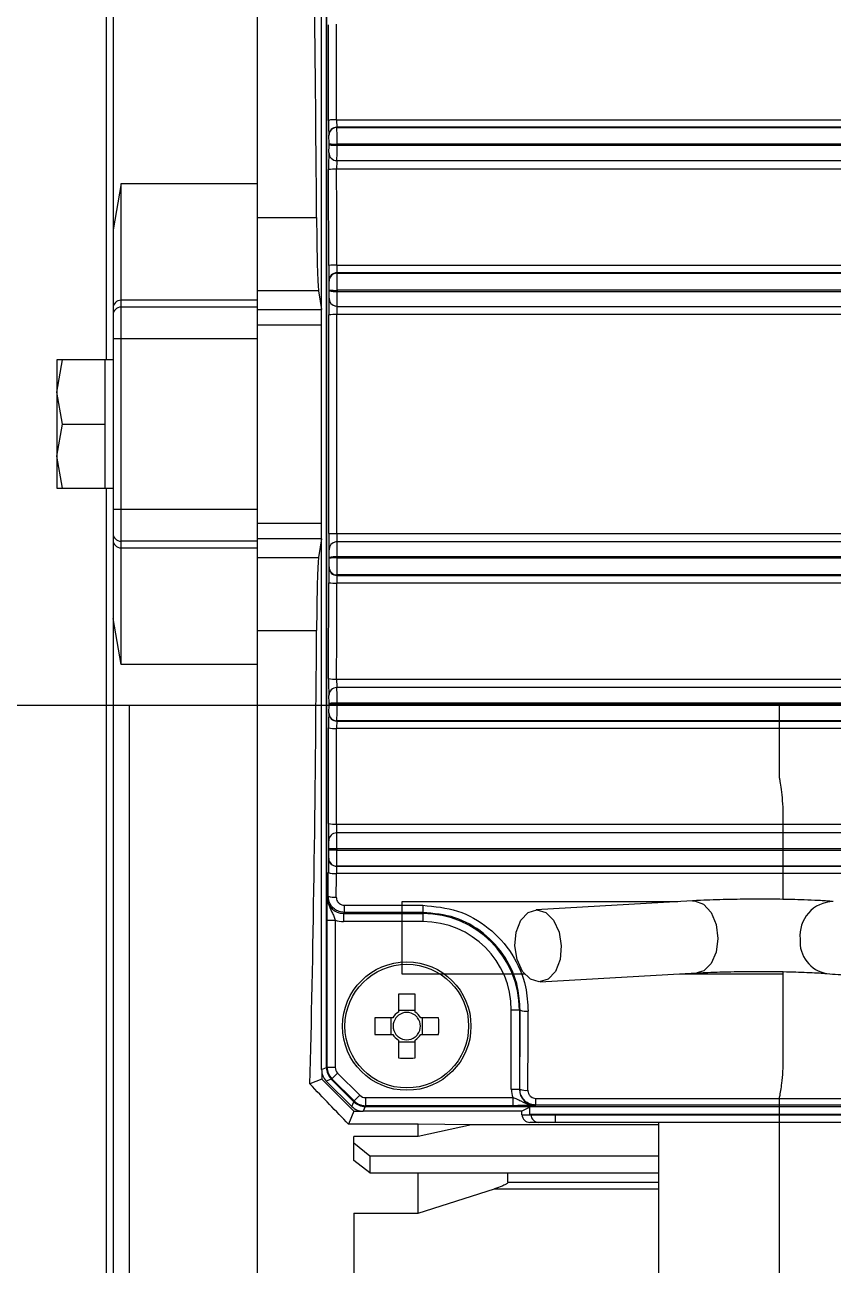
# Model space of a CAD drawing. Header units: centimetres. Extents: x 470464 to 524273, y 49611 to 59074.
# Drawn here: x 508253.36 to 508258.4, y 50594.42 to 50602.15 of the extents above; entities that cross this region are included whole.
import ezdxf

# ---------------------------------------------------------------- set-up
doc = ezdxf.new("R2010")
doc.units = ezdxf.units.CM
doc.header["$MEASUREMENT"] = 0
doc.layers.add('S-COLS-CONC', color=4, linetype='Continuous', lineweight=40)
doc.layers.add('vinç', color=7, linetype='Continuous')

# ---------------------------------------------------------------- blocks, each defined once
blk = doc.blocks.new('dfgxzdyrsgdzb')
at = {"color": 2, "linetype": 'Continuous', "lineweight": 25}
for p, q in [((428297.1887, 68884.4031), (428297.1887, 68883.95)), ((428299.8887, 68884.4031), (428297.1887, 68884.4031)), ((428297.212, 68883.7031), (428297.212, 68883.1924)), ((428296.5562, 68883.1781), (428294.8387, 68883.1781)), ((428294.8387, 68883.1781), (428294.8387, 68882.9531)), ((428296.6496, 68883.1834), (428295.674, 68883.1277)), ((428294.8387, 68882.9531), (428294.8387, 68882.7281)), ((428294.8387, 68882.7281), (428295.6019, 68882.7281)), ((428295.6996, 68882.6785), (428296.6753, 68882.7342)), ((428296.5691, 68882.7281), (428297.212, 68882.7281)), ((428297.212, 68882.7424), (428297.212, 68882.2031)), ((428297.1887, 68881.9543), (428297.1887, 68880.1495))]:
    blk.add_line(p, q, dxfattribs=at)
at = {"color": 2, "linetype": 'Continuous', "lineweight": 25, "flags": 128}
for points in [[(428296.6496, 68883.1834), (428296.6617, 68883.1833), (428296.7172, 68883.1622), (428296.7643, 68883.1102), (428296.7959, 68883.035), (428296.8073, 68882.9483), (428296.7965, 68882.8632), (428296.7654, 68882.7926), (428296.7186, 68882.7473), (428296.6753, 68882.7342)], [(428295.8314, 68882.9031), (428295.8233, 68882.8171), (428295.7944, 68882.7442), (428295.7491, 68882.6954), (428295.6944, 68882.6783), (428295.6384, 68882.6954), (428295.5899, 68882.7442), (428295.5561, 68882.8171), (428295.5422, 68882.9031), (428295.5503, 68882.9891), (428295.5792, 68883.062), (428295.6245, 68883.1108), (428295.6793, 68883.1279), (428295.7352, 68883.1108), (428295.7837, 68883.062), (428295.8175, 68882.9891), (428295.8314, 68882.9031)]]:
    blk.add_lwpolyline(points, dxfattribs=at)
at = {"color": 2, "linetype": 'Continuous', "lineweight": 25}
for centre, radius, start, end in [((428297.5287, 68882.9682), 0.2105, 90.98544, 186.10858), ((428297.5189, 68882.928), 0.2004, 174.90954, 260.59526)]:
    blk.add_arc(centre, radius, start, end, dxfattribs=at)
for points, knots in [([(428297.1893, 68883.95), (428297.1893, 68883.95), (428297.1893, 68883.9501), (428297.1949, 68883.9187), (428297.2028, 68883.8636), (428297.2104, 68883.7886), (428297.2115, 68883.7317), (428297.212, 68883.7031)], [0, 0, 0, 0, 0.14154, 0.352531, 0.565888, 0.781908, 1, 1, 1, 1]), ([(428297.0316, 68883.1937), (428296.985, 68883.1933), (428296.92, 68883.1928), (428296.8288, 68883.1908), (428296.757, 68883.1885), (428296.6934, 68883.1859), (428296.6607, 68883.184), (428296.6507, 68883.1833)], [0, 0, 0, 0, 0.337829, 0.471765, 0.688935, 0.904422, 1, 1, 1, 1]), ([(428297.5217, 68883.1786), (428297.5139, 68883.1794), (428297.4824, 68883.1825), (428297.4156, 68883.1862), (428297.3302, 68883.1897), (428297.2494, 68883.1919), (428297.1527, 68883.1936), (428297.0791, 68883.1936), (428297.0316, 68883.1937)], [0, 0, 0, 0, 0.070894, 0.283169, 0.466877, 0.612617, 0.74996, 1, 1, 1, 1]), ([(428296.6769, 68882.7341), (428296.6932, 68882.735), (428296.7309, 68882.7372), (428296.7969, 68882.7396), (428296.8708, 68882.7417), (428296.9485, 68882.7431), (428297.0044, 68882.7435), (428297.0332, 68882.7437)], [0, 0, 0, 0, 0.168537, 0.390024, 0.570647, 0.779346, 1, 1, 1, 1]), ([(428297.0332, 68882.7437), (428297.0772, 68882.7436), (428297.1388, 68882.7436), (428297.2247, 68882.7423), (428297.292, 68882.7407), (428297.3629, 68882.7381), (428297.4239, 68882.735), (428297.4645, 68882.7323), (428297.4801, 68882.7308), (428297.4831, 68882.7305)], [0, 0, 0, 0, 0.246083, 0.343885, 0.501579, 0.656772, 0.81354, 0.964539, 1, 1, 1, 1]), ([(428297.4862, 68882.7306), (428297.5089, 68882.7286), (428297.5655, 68882.7236), (428297.6747, 68882.7166), (428297.8099, 68882.7095), (428297.9588, 68882.7035), (428298.1187, 68882.6987), (428298.2731, 68882.6955), (428298.4173, 68882.6935), (428298.5726, 68882.6922), (428298.6852, 68882.6923), (428298.7548, 68882.6924)], [0, 0, 0, 0, 0.0784524, 0.1951193, 0.3168351, 0.4386031, 0.5571827, 0.6808718, 0.7721395, 0.8592045, 1, 1, 1, 1]), ([(428297.212, 68882.2031), (428297.2115, 68882.1753), (428297.2105, 68882.1196), (428297.2037, 68882.0505), (428297.1963, 68881.9966), (428297.19, 68881.9598), (428297.1892, 68881.9561), (428297.1889, 68881.9543)], [0, 0, 0, 0, 0.212243, 0.424398, 0.592686, 0.806022, 1, 1, 1, 1])]:
    blk.add_open_spline(points, degree=3, knots=knots, dxfattribs=at)
blk = doc.blocks.new('fxhdsrhretgreafg')
at = {"layer": 'vinç', "color": 2}
for p, q in [((428255.0182, 69036.9634), (428270.0182, 69036.9634)), ((428270.0182, 69036.9634), (428270.0182, 69031.9634))]:
    blk.add_line(p, q, dxfattribs=at)
blk = doc.blocks.new('djdtyryhryryhftr')
at = {"layer": 'vinç', "color": 2}
blk.add_line((428247.4182, 69102.9634), (428329.9182, 69102.9634), dxfattribs=at)
blk = doc.blocks.new('tyrhjutry5wjtuydhtsr')
at = {"color": 2, "linetype": 'Continuous', "lineweight": 25}
for p, q in [((71809.8683, 30598.7743), (71809.8683, 30594.3124)), ((71809.827, 30593.502), (71809.827, 30598.7197)), ((71810.7683, 30594.5999), (71810.7683, 30598.7053)), ((71811.1678, 30589.0808), (71811.1678, 30597.1232)), ((71811.1979, 30589.0933), (71811.1979, 30597.1108)), ((71811.1983, 30597.1106), (71811.1983, 30589.0934)), ((71811.2611, 30594.9978), (71819.6355, 30594.9978)), ((71811.2627, 30594.9516), (71811.2632, 30594.9497)), ((71819.6339, 30594.9516), (71811.2627, 30594.9516)), ((71811.2632, 30594.9497), (71819.6335, 30594.9497)), ((71811.2132, 30594.8998), (71811.2127, 30594.9017)), ((71811.214, 30594.8414), (71811.214, 30594.8482)), ((71819.6326, 30594.8465), (71811.264, 30594.8465)), ((71811.264, 30594.8465), (71811.264, 30594.8396)), ((71811.264, 30594.8396), (71819.6326, 30594.8396)), ((71811.2631, 30594.7432), (71819.6335, 30594.7432)), ((71819.6352, 30594.6901), (71811.2614, 30594.6901)), ((71809.9183, 30594.5999), (71809.8683, 30594.3124)), ((71809.9183, 30593.8733), (71809.9183, 30594.5999)), ((71809.9183, 30594.5999), (71810.7683, 30594.5999)), ((71810.7683, 30593.8733), (71810.7683, 30594.5999)), ((71810.7683, 30594.3887), (71811.1363, 30594.3887)), ((71811.262, 30594.0925), (71819.6347, 30594.0925)), ((71811.2635, 30594.0446), (71811.264, 30594.0418)), ((71819.6331, 30594.0446), (71811.2635, 30594.0446)), ((71811.264, 30594.0418), (71819.6326, 30594.0418)), ((71811.214, 30593.9921), (71811.2135, 30593.9949)), ((71811.2148, 30593.932), (71811.2148, 30593.9389)), ((71819.6319, 30593.9354), (71811.2648, 30593.9354)), ((71811.2648, 30593.9354), (71811.2648, 30593.9285)), ((71809.9183, 30593.8312), (71809.9183, 30593.8733)), ((71810.7683, 30593.8733), (71809.9183, 30593.8733)), ((71811.1489, 30593.9327), (71810.7683, 30593.9327)), ((71810.7683, 30593.8166), (71810.7683, 30593.8733)), ((71810.7683, 30593.8312), (71810.7683, 30593.8733)), ((71811.1489, 30593.9327), (71811.1661, 30593.8166)), ((71811.2648, 30593.9285), (71819.6319, 30593.9285)), ((71809.8683, 30593.8241), (71809.8683, 30593.7819)), ((71809.9183, 30593.6342), (71809.9183, 30593.8312)), ((71810.7683, 30593.8312), (71809.9183, 30593.8312)), ((71810.7683, 30593.7181), (71810.7683, 30593.8166)), ((71810.7683, 30593.8166), (71811.1661, 30593.8166)), ((71811.2639, 30593.8355), (71811.2563, 30593.8361)), ((71819.6345, 30593.7842), (71811.2621, 30593.7842)), ((71811.2639, 30593.8355), (71819.6327, 30593.8355)), ((71810.7683, 30592.4859), (71810.7683, 30593.7181)), ((71811.1678, 30593.7181), (71810.7683, 30593.7181)), ((71809.9183, 30593.6342), (71809.8683, 30593.6342)), ((71809.8683, 30593.6342), (71809.8683, 30592.5698)), ((71809.9183, 30592.5698), (71809.9183, 30593.6342)), ((71810.7683, 30593.6342), (71809.9183, 30593.6342)), ((71810.7683, 30592.5698), (71810.7683, 30593.6342)), ((71809.5183, 30593.302), (71809.554, 30593.502)), ((71809.554, 30593.502), (71809.5183, 30593.502)), ((71809.5183, 30593.502), (71809.5183, 30593.302)), ((71809.8183, 30593.502), (71809.554, 30593.502)), ((71809.8183, 30593.502), (71809.8183, 30593.302)), ((71809.8683, 30593.502), (71809.8183, 30593.502)), ((71809.554, 30593.102), (71809.5183, 30593.302)), ((71809.5183, 30593.302), (71809.5183, 30592.902)), ((71809.8183, 30593.302), (71809.8183, 30593.102)), ((71809.5183, 30592.902), (71809.554, 30593.102)), ((71809.554, 30593.102), (71809.8183, 30593.102)), ((71809.8183, 30593.102), (71809.8183, 30592.902)), ((71809.554, 30592.702), (71809.5183, 30592.902)), ((71809.5183, 30592.902), (71809.5183, 30592.702)), ((71809.8183, 30592.902), (71809.8183, 30592.702)), ((71809.5183, 30592.702), (71809.554, 30592.702)), ((71809.554, 30592.702), (71809.8183, 30592.702)), ((71809.8183, 30592.702), (71809.8683, 30592.702)), ((71809.827, 30587.4843), (71809.827, 30592.702)), ((71809.9183, 30592.5698), (71809.8683, 30592.5698)), ((71809.9183, 30592.3729), (71809.9183, 30592.5698)), ((71810.7683, 30592.5698), (71809.9183, 30592.5698)), ((71810.7683, 30592.3874), (71810.7683, 30592.4859)), ((71810.7683, 30592.4859), (71811.1678, 30592.4859)), ((71809.8683, 30592.4221), (71809.8683, 30592.38)), ((71811.2621, 30592.4198), (71819.6345, 30592.4198)), ((71810.7683, 30592.3729), (71809.9183, 30592.3729)), ((71809.9183, 30592.3307), (71809.9183, 30592.3729)), ((71809.9183, 30592.3307), (71810.7683, 30592.3307)), ((71809.9183, 30591.6042), (71809.9183, 30592.3307)), ((71811.1661, 30592.3874), (71810.7683, 30592.3874)), ((71810.7683, 30592.3307), (71810.7683, 30592.3874)), ((71810.7683, 30592.3307), (71810.7683, 30592.3729)), ((71810.7683, 30591.6042), (71810.7683, 30592.3307)), ((71811.1661, 30592.3874), (71811.1489, 30592.2714)), ((71811.2639, 30592.3685), (71811.2565, 30592.3679)), ((71819.6327, 30592.3685), (71811.2639, 30592.3685)), ((71810.7683, 30592.2714), (71811.1489, 30592.2714)), ((71811.2148, 30592.2651), (71811.2148, 30592.272)), ((71811.2648, 30592.2755), (71811.2648, 30592.2686)), ((71819.6319, 30592.2755), (71811.2648, 30592.2755)), ((71811.2648, 30592.2686), (71819.6319, 30592.2686)), ((71811.2135, 30592.2091), (71811.214, 30592.2119)), ((71811.264, 30592.1622), (71811.2635, 30592.1594)), ((71811.2635, 30592.1594), (71819.6331, 30592.1594)), ((71819.6326, 30592.1622), (71811.264, 30592.1622)), ((71819.6347, 30592.1116), (71811.262, 30592.1116)), ((71809.9183, 30591.6042), (71809.8683, 30591.8917)), ((71809.8683, 30591.8917), (71809.8683, 30587.4297)), ((71811.1363, 30591.8153), (71810.7683, 30591.8153)), ((71810.7683, 30591.6042), (71809.9183, 30591.6042)), ((71810.7683, 30587.4988), (71810.7683, 30591.6042)), ((71811.2614, 30591.5139), (71819.6352, 30591.5139)), ((71819.6335, 30591.4609), (71811.2631, 30591.4609)), ((71811.214, 30591.3558), (71811.214, 30591.3627)), ((71811.264, 30591.3644), (71811.264, 30591.3575)), ((71819.6326, 30591.3644), (71811.264, 30591.3644)), ((71811.264, 30591.3575), (71819.6326, 30591.3575)), ((71811.2127, 30591.3023), (71811.2132, 30591.3042)), ((71811.2632, 30591.2543), (71811.2627, 30591.2524)), ((71811.2627, 30591.2524), (71819.6339, 30591.2524)), ((71819.6335, 30591.2543), (71811.2632, 30591.2543)), ((71819.6355, 30591.2062), (71811.2611, 30591.2062)), ((71811.2602, 30590.6099), (71819.6364, 30590.6099)), ((71819.6348, 30590.5552), (71811.2618, 30590.5552)), ((71811.2113, 30590.3977), (71811.2118, 30590.3986)), ((71811.2126, 30590.4486), (71811.2126, 30590.4554)), ((71811.2626, 30590.4554), (71811.2126, 30590.4554)), ((71811.2626, 30590.4486), (71811.2126, 30590.4486)), ((71811.2626, 30590.4554), (71811.2626, 30590.4486)), ((71819.634, 30590.4554), (71811.2626, 30590.4554)), ((71811.2626, 30590.4486), (71819.634, 30590.4486)), ((71819.637, 30590.3031), (71811.2596, 30590.3031)), ((71811.2618, 30590.3486), (71811.2613, 30590.3477)), ((71811.2613, 30590.3477), (71819.6353, 30590.3477)), ((71819.6348, 30590.3486), (71811.2618, 30590.3486)), ((71811.2044, 30590.1533), (71811.2094, 30590.1607)), ((71811.3092, 30590.1048), (71811.7983, 30590.1048)), ((71811.3092, 30590.1048), (71811.3092, 30590.0606)), ((71811.7983, 30590.1048), (71811.7983, 30590.0606)), ((71811.2027, 30589.0952), (71811.2027, 30590.0125)), ((71811.2027, 30590.0125), (71811.2527, 30590.0125)), ((71811.2527, 30590.0125), (71811.2527, 30589.0952)), ((71811.3092, 30590.0606), (71811.3044, 30590.0533)), ((71811.3044, 30590.0533), (71811.7983, 30590.0533)), ((71811.3044, 30590.0533), (71811.3044, 30590.0033)), ((71811.7983, 30590.0033), (71811.3044, 30590.0033)), ((71811.7983, 30590.0606), (71811.3092, 30590.0606)), ((71811.7983, 30590.0533), (71811.7983, 30590.0606)), ((71811.7983, 30590.0533), (71811.7983, 30590.0033)), ((71811.6468, 30589.5505), (71811.6468, 30589.4388)), ((71811.7498, 30589.4388), (71811.7498, 30589.5505)), ((71812.3996, 30589.452), (71812.3496, 30589.452)), ((71812.3496, 30588.9581), (71812.3496, 30589.452)), ((71812.3996, 30589.452), (71812.4047, 30589.452)), ((71812.3996, 30589.452), (71812.3996, 30588.9581)), ((71811.6115, 30589.4035), (71811.4999, 30589.4035)), ((71811.6, 30589.4035), (71811.6, 30589.3005)), ((71811.7498, 30589.4503), (71811.6468, 30589.4503)), ((71811.8968, 30589.4035), (71811.7851, 30589.4035)), ((71811.7966, 30589.3005), (71811.7966, 30589.4035)), ((71811.4999, 30589.3005), (71811.6115, 30589.3005)), ((71811.7851, 30589.3005), (71811.8968, 30589.3005)), ((71811.6468, 30589.2652), (71811.6468, 30589.1536)), ((71811.6468, 30589.2537), (71811.7498, 30589.2537)), ((71811.7498, 30589.1536), (71811.7498, 30589.2652)), ((71811.1678, 30589.0808), (71811.1979, 30589.0933)), ((71811.1683, 30589.0704), (71811.1683, 30589.022)), ((71811.1983, 30589.0933), (71811.1979, 30589.0933)), ((71811.1983, 30589.0934), (71811.2027, 30589.0952)), ((71811.2527, 30589.0952), (71811.2027, 30589.0952)), ((71811.1683, 30589.022), (71811.0946, 30588.9915)), ((71811.1683, 30589.022), (71811.3683, 30588.822)), ((71811.2272, 30589.0225), (71811.1971, 30589.0101)), ((71811.3564, 30588.8508), (71811.1971, 30589.0101)), ((71811.2272, 30589.0225), (71811.2275, 30589.0228)), ((71811.3688, 30588.8809), (71811.2272, 30589.0225)), ((71811.232, 30589.0245), (71811.2276, 30589.0227)), ((71811.369, 30588.8813), (71811.2276, 30589.0227)), ((71811.2673, 30589.0599), (71811.232, 30589.0245)), ((71811.3708, 30588.8857), (71811.232, 30589.0245)), ((71811.2673, 30589.0599), (71811.4062, 30588.921)), ((71811.4062, 30588.921), (71811.3708, 30588.8857)), ((71812.3996, 30588.9581), (71812.3496, 30588.9581)), ((71812.3996, 30588.9581), (71812.4027, 30588.9602)), ((71811.3564, 30588.8508), (71811.3688, 30588.8809)), ((71811.3688, 30588.8809), (71811.3691, 30588.8812)), ((71811.369, 30588.8813), (71811.3708, 30588.8857)), ((71811.4396, 30588.8516), (71811.4271, 30588.8215)), ((71811.4396, 30588.8516), (71811.4396, 30588.852)), ((71812.4641, 30588.8516), (71811.4396, 30588.8516)), ((71811.4415, 30588.8564), (71811.4397, 30588.852)), ((71811.4397, 30588.852), (71812.4641, 30588.852)), ((71811.4415, 30588.9064), (71812.3588, 30588.9064)), ((71811.4415, 30588.9064), (71811.4415, 30588.8564)), ((71812.3588, 30588.8564), (71811.4415, 30588.8564)), ((71812.3588, 30588.9064), (71812.3588, 30588.8564)), ((71812.4642, 30588.8465), (71812.4151, 30588.8215)), ((71812.4641, 30588.852), (71819.0326, 30588.852)), ((71812.4658, 30588.802), (71812.4641, 30588.852)), ((71812.5025, 30588.86), (71812.4996, 30588.8581)), ((71812.5025, 30588.9019), (71818.3941, 30588.9019)), ((71812.5025, 30588.86), (71812.5025, 30588.9019)), ((71818.3941, 30588.86), (71812.5025, 30588.86)), ((71811.3683, 30588.822), (71811.3348, 30588.7411)), ((71811.3683, 30588.822), (71811.4167, 30588.822)), ((71812.4151, 30588.8215), (71811.4271, 30588.8215)), ((71812.4158, 30588.8003), (71812.4151, 30588.8215)), ((71812.4158, 30588.8003), (71812.4717, 30588.8003)), ((71819.0308, 30588.802), (71812.4658, 30588.802)), ((71812.4717, 30588.8003), (71812.4717, 30588.802)), ((71812.4717, 30588.8003), (71812.6234, 30588.8003)), ((71812.6234, 30588.8003), (71812.6234, 30588.802)), ((71812.6234, 30588.8003), (71818.8732, 30588.8003)), ((71812.6234, 30588.8003), (71812.6234, 30588.752)), ((71811.7683, 30588.7411), (71811.3348, 30588.7411)), ((71812.1024, 30588.7373), (71811.7683, 30588.7411)), ((71811.7683, 30588.665), (71811.7683, 30588.7411)), ((71812.1024, 30588.7373), (71811.7683, 30588.665)), ((71813.2683, 30588.7373), (71812.1024, 30588.7373)), ((71812.5217, 30588.752), (71812.4658, 30588.752)), ((71812.6234, 30588.752), (71812.5217, 30588.752)), ((71818.8732, 30588.752), (71812.6234, 30588.752)), ((71813.2683, 30587.402), (71813.2683, 30588.752)), ((71811.7683, 30588.665), (71811.3683, 30588.665)), ((71811.3683, 30588.6241), (71811.3683, 30588.665)), ((71811.3683, 30588.6241), (71811.4683, 30588.5435)), ((71811.3683, 30588.5145), (71811.3683, 30588.6241)), ((71811.4683, 30588.5435), (71813.2683, 30588.5435)), ((71811.4683, 30588.5435), (71811.4683, 30588.4382)), ((71811.4683, 30588.4382), (71811.3683, 30588.5145)), ((71811.4683, 30588.4382), (71813.2683, 30588.4382)), ((71811.7683, 30588.1859), (71811.7683, 30588.4382)), ((71812.3281, 30588.3793), (71812.3281, 30588.4382)), ((71812.3281, 30588.3793), (71813.2683, 30588.3793)), ((71811.7683, 30588.1859), (71812.2456, 30588.3387)), ((71812.2456, 30588.3387), (71813.2683, 30588.3387)), ((71811.3683, 30588.1859), (71811.7683, 30588.1859)), ((71811.3683, 30588.1859), (71811.3683, 30587.2263))]:
    blk.add_line(p, q, dxfattribs=at)
for radius in [0.4, 0.3853]:
    blk.add_circle((71811.6983, 30589.352), radius, dxfattribs=at)
for centre, radius, start, end in [((71811.2492, 30594.8168), 0.1815, 86.23631, 102.11268), ((71811.2627, 30594.9016), 0.05, 90.01622, 179.85276), ((71811.2632, 30594.8997), 0.05, 90.01622, 179.85276), ((71811.2631, 30594.7932), 0.05, 180.04226, 269.97363), ((71811.252, 30595.2207), 0.3744, 264.17053, 271.8313), ((71811.252, 30595.2138), 0.3744, 264.17053, 271.8313), ((71811.2495, 30594.4749), 0.2155, 86.82614, 100.17136), ((71811.25, 30593.7497), 0.343, 88.0014, 96.36605), ((71811.2635, 30593.9947), 0.05, 89.96973, 179.72426), ((71811.264, 30593.9918), 0.05, 89.96973, 179.72426), ((71811.2528, 30594.1246), 0.1896, 258.41367, 273.60454), ((71809.9179, 30593.8237), 0.0496, 89.56481, 179.55809), ((71811.2639, 30593.8855), 0.05, 179.98983, 261.2469), ((71811.2528, 30594.1177), 0.1896, 258.41367, 273.60454), ((71809.9179, 30593.7815), 0.0496, 89.56481, 179.55809), ((71811.2502, 30593.2876), 0.4967, 88.61896, 94.38997), ((71809.9179, 30592.4225), 0.0496, 180.44191, 270.43519), ((71811.2502, 30592.9164), 0.4967, 265.61003, 271.38104), ((71809.9179, 30592.3803), 0.0496, 180.44191, 270.43519), ((71811.2639, 30592.3185), 0.05, 98.53785, 180.01018), ((71811.2528, 30592.0863), 0.1896, 86.39546, 101.58633), ((71811.2528, 30592.0794), 0.1896, 86.39546, 101.58633), ((71811.2635, 30592.2093), 0.05, 180.27574, 270.03027), ((71811.264, 30592.2122), 0.05, 180.27574, 270.03027), ((71811.25, 30592.4543), 0.343, 263.63395, 271.9986), ((71811.2495, 30591.7291), 0.2155, 259.82864, 273.17386), ((71811.2631, 30591.4109), 0.05, 90.02637, 179.95774), ((71811.252, 30590.9902), 0.3744, 88.1687, 95.82947), ((71811.252, 30590.9833), 0.3744, 88.1687, 95.82947), ((71811.2627, 30591.3024), 0.05, 180.14724, 269.98378), ((71811.2632, 30591.3043), 0.05, 180.14724, 269.98378), ((71811.2492, 30591.3873), 0.1815, 257.88732, 273.76369), ((71811.2483, 30590.7492), 0.1398, 254.17112, 274.86817), ((71811.2618, 30590.5052), 0.05, 90.02043, 179.87009), ((71811.2613, 30590.3977), 0.05, 180.05396, 269.97223), ((71811.2618, 30590.3987), 0.05, 180.05396, 269.97223), ((71811.2478, 30590.428), 0.1254, 252.28615, 275.41348), ((71811.2475, 30590.2741), 0.1196, 251.38398, 275.67039), ((71811.7983, 30589.452), 0.6013, 0, 90), ((71811.7983, 30589.452), 0.5513, 0, 90), ((71811.6983, 30588.1133), 1.4381, 87.94769, 92.05231), ((71812.4432, 30589.5446), 0.1003, 247.40703, 276.56164), ((71812.937, 30589.352), 1.4381, 177.94769, 182.05231), ((71811.6983, 30589.352), 0.1009, 120.68693, 149.31307), ((71811.6983, 30589.352), 0.0851, 142.7589, 217.2411), ((71811.6983, 30589.352), 0.0851, 127.2411, 142.7589), ((71811.6983, 30589.352), 0.0851, 52.7589, 127.2411), ((71811.6983, 30589.352), 0.1009, 30.68693, 59.31307), ((71811.6983, 30589.352), 0.0851, 37.2411, 52.7589), ((71811.6983, 30589.352), 0.0851, 322.7589, 37.2411), ((71810.4596, 30589.352), 1.4381, 357.94769, 2.05231), ((71811.6983, 30589.352), 0.1009, 210.68693, 239.31307), ((71811.6983, 30589.352), 0.0851, 217.2411, 232.7589), ((71811.6983, 30589.352), 0.0851, 307.2411, 322.7589), ((71811.6983, 30589.352), 0.1009, 300.68693, 329.31307), ((71811.6983, 30589.352), 0.0851, 232.7589, 307.2411), ((71811.6983, 30590.5907), 1.4381, 267.94769, 272.05231), ((71811.2979, 30589.0933), 0.1, 180.0009, 224.9991), ((71811.3027, 30589.0952), 0.1, 180.00361, 224.99639), ((71812.4413, 30589.0413), 0.0899, 244.56359, 277.27868), ((71811.4396, 30588.9516), 0.1, 225.0009, 269.9991), ((71811.4415, 30588.9564), 0.1, 225.00361, 269.99639), ((71812.5217, 30588.802), 0.05, 181.99544, 269.99584)]:
    blk.add_arc(centre, radius, start, end, dxfattribs=at)
for centre, major_axis, ratio, start_param, end_param in [((71810.9902, 30593.102), (0, 5.725), 0.026186, 4.939075, 5.51331), ((71810.7597, 30593.102), (0, 25.9286), 0.017455, 4.785431, 4.808465), ((71810.8097, 30593.102), (0, 25.9786), 0.017421, 4.785431, 4.808465), ((71811.2128, 30595.0015), (0, 0.1), 0.017455, 1.643838, 3.071779), ((71811.2628, 30595.0015), (0, 0.05), 0.03491, 1.643838, 3.071779), ((71811.2631, 30594.85), (0, 0.1), 0.008728, 4.677482, 6.213372), ((71811.2131, 30594.85), (0, 0.05), 0.017455, 4.677482, 6.213372), ((71811.2132, 30594.6932), (0, 0.1), 0.017455, 0.029308, 1.631966), ((71811.2131, 30594.8431), (0, 0.05), 0.017455, 3.170901, 4.677482), ((71811.2631, 30594.8431), (0, 0.1), 0.008728, 3.170901, 4.677482), ((71811.2632, 30594.6932), (0, 0.05), 0.03491, 0.029308, 1.631966), ((71810.7597, 30593.102), (0, 25.9286), 0.017455, 4.750524, 4.773558), ((71810.8097, 30593.102), (0, 25.9786), 0.017421, 4.750524, 4.773558), ((71811.1516, 30594.5236), (0, 0.6), 0.026186, 1.797483, 2.96706), ((71811.2137, 30594.0944), (0, 0.1), 0.017455, 1.608931, 3.036873), ((71811.2637, 30594.0944), (0, 0.05), 0.03491, 1.608931, 3.036873), ((71811.2639, 30593.9424), (0, 0.1), 0.008728, 4.642576, 6.178466), ((71811.2139, 30593.9424), (0, 0.05), 0.017455, 4.642576, 6.178466), ((71811.2139, 30593.7855), (0, 0.1), 0.017455, 0.54156, 1.597059), ((71811.2139, 30593.7855), (0, 0.1), 0.017455, 6.277587, 6.824745), ((71811.2139, 30593.9355), (0, 0.05), 0.017455, 3.135994, 3.858171), ((71811.2139, 30593.9355), (0, 0.05), 0.017455, 3.858171, 4.642576), ((71811.2639, 30593.9355), (0, 0.1), 0.008728, 3.135994, 4.642576), ((71811.1657, 30593.7181), (0, 0.1), 0.026186, 5.368713, 6.108652), ((71810.7597, 30593.102), (0, 25.9286), 0.017455, 4.686126, 4.738652), ((71811.2639, 30593.7855), (0, 0.05), 0.03491, 6.277587, 7.880245), ((71810.8097, 30593.102), (0, 25.9786), 0.017421, 4.686126, 4.738652), ((71811.1657, 30592.4859), (0, 0.1), 0.026186, 3.316126, 4.056065), ((71811.2139, 30592.4185), (0, 0.1), 0.017455, 1.544533, 3.147191), ((71811.2639, 30592.4185), (0, 0.05), 0.03491, 1.544533, 3.147191), ((71811.2139, 30592.2685), (0, 0.05), 0.017455, 4.782202, 6.288784), ((71811.2639, 30592.2685), (0, 0.1), 0.008728, 4.782202, 6.288784), ((71811.1516, 30591.6805), (0, 0.6), 0.026186, 0.174533, 1.34411), ((71811.2139, 30592.2617), (0, 0.05), 0.017455, 3.246312, 4.782202), ((71811.2639, 30592.2617), (0, 0.1), 0.008728, 3.246312, 4.782202), ((71811.2137, 30592.1096), (0, 0.1), 0.017455, 0.10472, 1.532661), ((71811.2637, 30592.1096), (0, 0.05), 0.03491, 0.10472, 1.532661), ((71810.7597, 30593.102), (0, 25.9286), 0.017455, 4.651219, 4.674254), ((71810.8097, 30593.102), (0, 25.9786), 0.017421, 4.651219, 4.674254), ((71810.9902, 30593.102), (0, 5.725), 0.026186, 3.911468, 4.485703), ((71811.2132, 30591.5108), (0, 0.1), 0.017455, 1.509627, 3.112285), ((71811.2632, 30591.5108), (0, 0.05), 0.03491, 1.509627, 3.112285), ((71811.2631, 30591.3609), (0, 0.1), 0.008728, 4.747296, 6.253877), ((71811.2131, 30591.3609), (0, 0.05), 0.017455, 4.747296, 6.253877), ((71811.2131, 30591.3541), (0, 0.05), 0.017455, 3.211406, 4.747296), ((71811.2631, 30591.3541), (0, 0.1), 0.008728, 3.211406, 4.747296), ((71811.2128, 30591.2025), (0, 0.1), 0.017455, 0.069813, 1.497755), ((71811.2628, 30591.2025), (0, 0.05), 0.03491, 0.069813, 1.497755), ((71810.7597, 30593.102), (0, 25.9286), 0.017455, 4.616313, 4.639347), ((71810.8097, 30593.102), (0, 25.9786), 0.017421, 4.616313, 4.639347), ((71811.2119, 30590.6051), (0, 0.1), 0.017455, 1.47472, 3.077378), ((71811.2619, 30590.6051), (0, 0.05), 0.03491, 1.47472, 3.077378), ((71811.2618, 30590.4554), (0, 0.1), 0.008728, 4.712389, 6.218971), ((71811.2118, 30590.4554), (0, 0.05), 0.017455, 4.712389, 6.218971), ((71811.2114, 30590.2977), (0, 0.1), 0.017455, 0.034907, 1.462848), ((71811.2118, 30590.4486), (0, 0.05), 0.017455, 3.176499, 4.712389), ((71811.2618, 30590.4486), (0, 0.1), 0.008728, 3.176499, 4.712389), ((71810.7597, 30593.102), (0, 25.9286), 0.017455, 4.598707, 4.604441), ((71810.8097, 30593.102), (0, 25.9786), 0.017421, 4.598707, 4.604441), ((71811.2614, 30590.2977), (0, 0.05), 0.03491, 0.034907, 1.462848), ((71811.3044, 30590.1534), (0.0555, 0.0833), 0.999011, 2.158969, 3.729308), ((71811.3044, 30590.1534), (0.0832, 0.1249), 0.999505, 3.37756, 3.729308), ((71811.7325, 30593.102), (0, 25.9286), 0.026186, 4.551961, 4.571149), ((71811.7825, 30593.102), (0, 25.9786), 0.026136, 4.551961, 4.571149), ((71811.2678, 30589.0808), (0.0924, 0.0383), 0.999955, 2.748909, 3.534276), ((71811.2983, 30589.0934), (0.0924, 0.0383), 0.999822, 2.748957, 3.534229), ((71811.3027, 30589.0952), (0.0462, 0.0191), 0.999822, 2.748957, 3.534229), ((71806.8365, 30593.102), (5.7279, -5.724), 0.01851, 0.686288, 0.751355), ((71811.4415, 30588.9564), (-0.0191, -0.0462), 0.999822, 5.890549, 6.675821), ((71812.4997, 30588.9581), (0.1249, 0.0832), 0.999505, 2.553877, 2.905625), ((71812.4997, 30588.9581), (0.0833, 0.0555), 0.999011, 2.553877, 4.124217), ((71811.4271, 30588.9215), (0.0383, 0.0924), 0.999955, 2.748909, 3.534276), ((71811.4397, 30588.952), (-0.0383, -0.0924), 0.999822, 5.890549, 6.675821), ((71812.4658, 30588.802), (-0.05, 0), 0.999848, 0.034907, 1.570796)]:
    blk.add_ellipse(centre, major_axis=major_axis, ratio=ratio, start_param=start_param, end_param=end_param, dxfattribs=at)
for points, knots in [([(71809.8683, 30594.3124), (71809.8683, 30594.2518), (71809.8683, 30594.1294), (71809.8683, 30593.9853), (71809.8683, 30593.8759), (71809.8683, 30593.8412), (71809.8683, 30593.8241)], [0, 0, 0, 0, 0.247158, 0.5, 0.752842, 1, 1, 1, 1]), ([(71809.8683, 30593.7819), (71809.8683, 30593.7773), (71809.8683, 30593.7679), (71809.8683, 30593.7325), (71809.8683, 30593.686), (71809.8683, 30593.6511), (71809.8683, 30593.6342)], [0, 0, 0, 0, 0.242227, 0.5, 0.757773, 1, 1, 1, 1]), ([(71809.8683, 30592.5698), (71809.8683, 30592.5529), (71809.8683, 30592.518), (71809.8683, 30592.4715), (71809.8683, 30592.4361), (71809.8683, 30592.4267), (71809.8683, 30592.4221)], [0, 0, 0, 0, 0.242227, 0.5, 0.757773, 1, 1, 1, 1]), ([(71809.8683, 30592.38), (71809.8683, 30592.3628), (71809.8683, 30592.3281), (71809.8683, 30592.2187), (71809.8683, 30592.0746), (71809.8683, 30591.9522), (71809.8683, 30591.8917)], [0, 0, 0, 0, 0.247158, 0.5, 0.752842, 1, 1, 1, 1]), ([(71811.2027, 30590.0125), (71811.2027, 30590.0263), (71811.2028, 30590.0537), (71811.2032, 30590.0984), (71811.2038, 30590.1293), (71811.2043, 30590.1479), (71811.2044, 30590.1532), (71811.2044, 30590.1533)], [0, 0, 0, 0, 0.230378, 0.459751, 0.845614, 0.996458, 1, 1, 1, 1]), ([(71811.2044, 30590.1533), (71811.2044, 30590.1531), (71811.2044, 30590.1427), (71811.208, 30590.1104), (71811.2265, 30590.0733), (71811.2443, 30590.0384), (71811.25, 30590.0206), (71811.2527, 30590.0125)], [0, 0, 0, 0, 0.004156, 0.209418, 0.645446, 0.837982, 1, 1, 1, 1]), ([(71811.3092, 30590.0606), (71811.2981, 30590.0617), (71811.2758, 30590.0639), (71811.2461, 30590.0808), (71811.2235, 30590.1058), (71811.2112, 30590.134), (71811.2099, 30590.153), (71811.2094, 30590.1607)], [0, 0, 0, 0, 0.212598, 0.424954, 0.637499, 0.8514, 1, 1, 1, 1]), ([(71811.2594, 30590.1551), (71811.2596, 30590.1512), (71811.2603, 30590.1417), (71811.2664, 30590.1275), (71811.2777, 30590.115), (71811.2925, 30590.1065), (71811.3037, 30590.1054), (71811.3092, 30590.1048)], [0, 0, 0, 0, 0.149315, 0.363892, 0.576475, 0.78827, 1, 1, 1, 1]), ([(71811.7983, 30590.1048), (71811.8717, 30590.0976), (71812.0186, 30590.0832), (71812.2144, 30589.971), (71812.3627, 30589.8059), (71812.4433, 30589.6201), (71812.4513, 30589.4959), (71812.4547, 30589.445)], [0, 0, 0, 0, 0.212019, 0.424105, 0.636852, 0.851036, 1, 1, 1, 1]), ([(71812.4047, 30589.452), (71812.4016, 30589.499), (71812.3942, 30589.6135), (71812.3198, 30589.7848), (71812.1828, 30589.9372), (71812.0019, 30590.0407), (71811.8662, 30590.054), (71811.7983, 30590.0606)], [0, 0, 0, 0, 0.148935, 0.363073, 0.5758, 0.787915, 1, 1, 1, 1]), ([(71812.5025, 30588.86), (71812.4914, 30588.8611), (71812.4693, 30588.8633), (71812.4397, 30588.88), (71812.4172, 30588.9048), (71812.4046, 30588.933), (71812.4033, 30588.9521), (71812.4027, 30588.9602)], [0, 0, 0, 0, 0.211226, 0.422106, 0.633194, 0.846371, 1, 1, 1, 1]), ([(71812.4527, 30588.9522), (71812.453, 30588.9481), (71812.4536, 30588.9386), (71812.4598, 30588.9244), (71812.4711, 30588.912), (71812.4859, 30588.9036), (71812.4969, 30588.9025), (71812.5025, 30588.9019)], [0, 0, 0, 0, 0.154746, 0.368894, 0.579996, 0.790026, 1, 1, 1, 1]), ([(71812.3588, 30588.9064), (71812.3669, 30588.9037), (71812.3847, 30588.898), (71812.4196, 30588.8802), (71812.4567, 30588.8617), (71812.489, 30588.8581), (71812.4994, 30588.8581), (71812.4996, 30588.8581)], [0, 0, 0, 0, 0.162018, 0.354554, 0.790582, 0.995844, 1, 1, 1, 1]), ([(71812.4996, 30588.8581), (71812.4995, 30588.8581), (71812.4942, 30588.858), (71812.4756, 30588.8575), (71812.4447, 30588.8569), (71812.4, 30588.8565), (71812.3726, 30588.8564), (71812.3588, 30588.8564)], [0, 0, 0, 0, 0.003542, 0.154386, 0.540249, 0.769622, 1, 1, 1, 1]), ([(71812.4658, 30588.802), (71812.4658, 30588.802), (71812.4658, 30588.802), (71812.4658, 30588.802), (71812.4658, 30588.802)], [0, 0, 0, 0, 0.5661405, 1, 1, 1, 1]), ([(71812.3281, 30588.3793), (71812.328, 30588.3786), (71812.3278, 30588.377), (71812.3252, 30588.3737), (71812.3202, 30588.3697), (71812.3091, 30588.363), (71812.2844, 30588.3518), (71812.2611, 30588.3439), (71812.2456, 30588.3387)], [0, 0, 0, 0, 0.037118, 0.087159, 0.173059, 0.258447, 0.506088, 1, 1, 1, 1])]:
    blk.add_open_spline(points, degree=3, knots=knots, dxfattribs=at)
blk = doc.blocks.new('EAWREWFWEFWEGWR')
at = {"layer": 'S-COLS-CONC', "color": 2}
blk.add_blockref('tyrhjutry5wjtuydhtsr', (356460.0499, 38226.6113), dxfattribs=at)
at = {"layer": 'vinç', "color": 0}
for name, p in [('djdtyryhryryhftr', (0, -285)), ('fxhdsrhretgreafg', (0, -219)), ('dfgxzdyrsgdzb', (-23.1205, -66.4397))]:
    blk.add_blockref(name, p, dxfattribs=at)

msp = doc.modelspace()

# ---------------------------------------------------------------- block references
at = {"layer": 'vinç', "color": 0}
msp.add_blockref('EAWREWFWEFWEGWR', (79983.9933, -18220.0537), dxfattribs=at)

doc.saveas('drawing.dxf')
